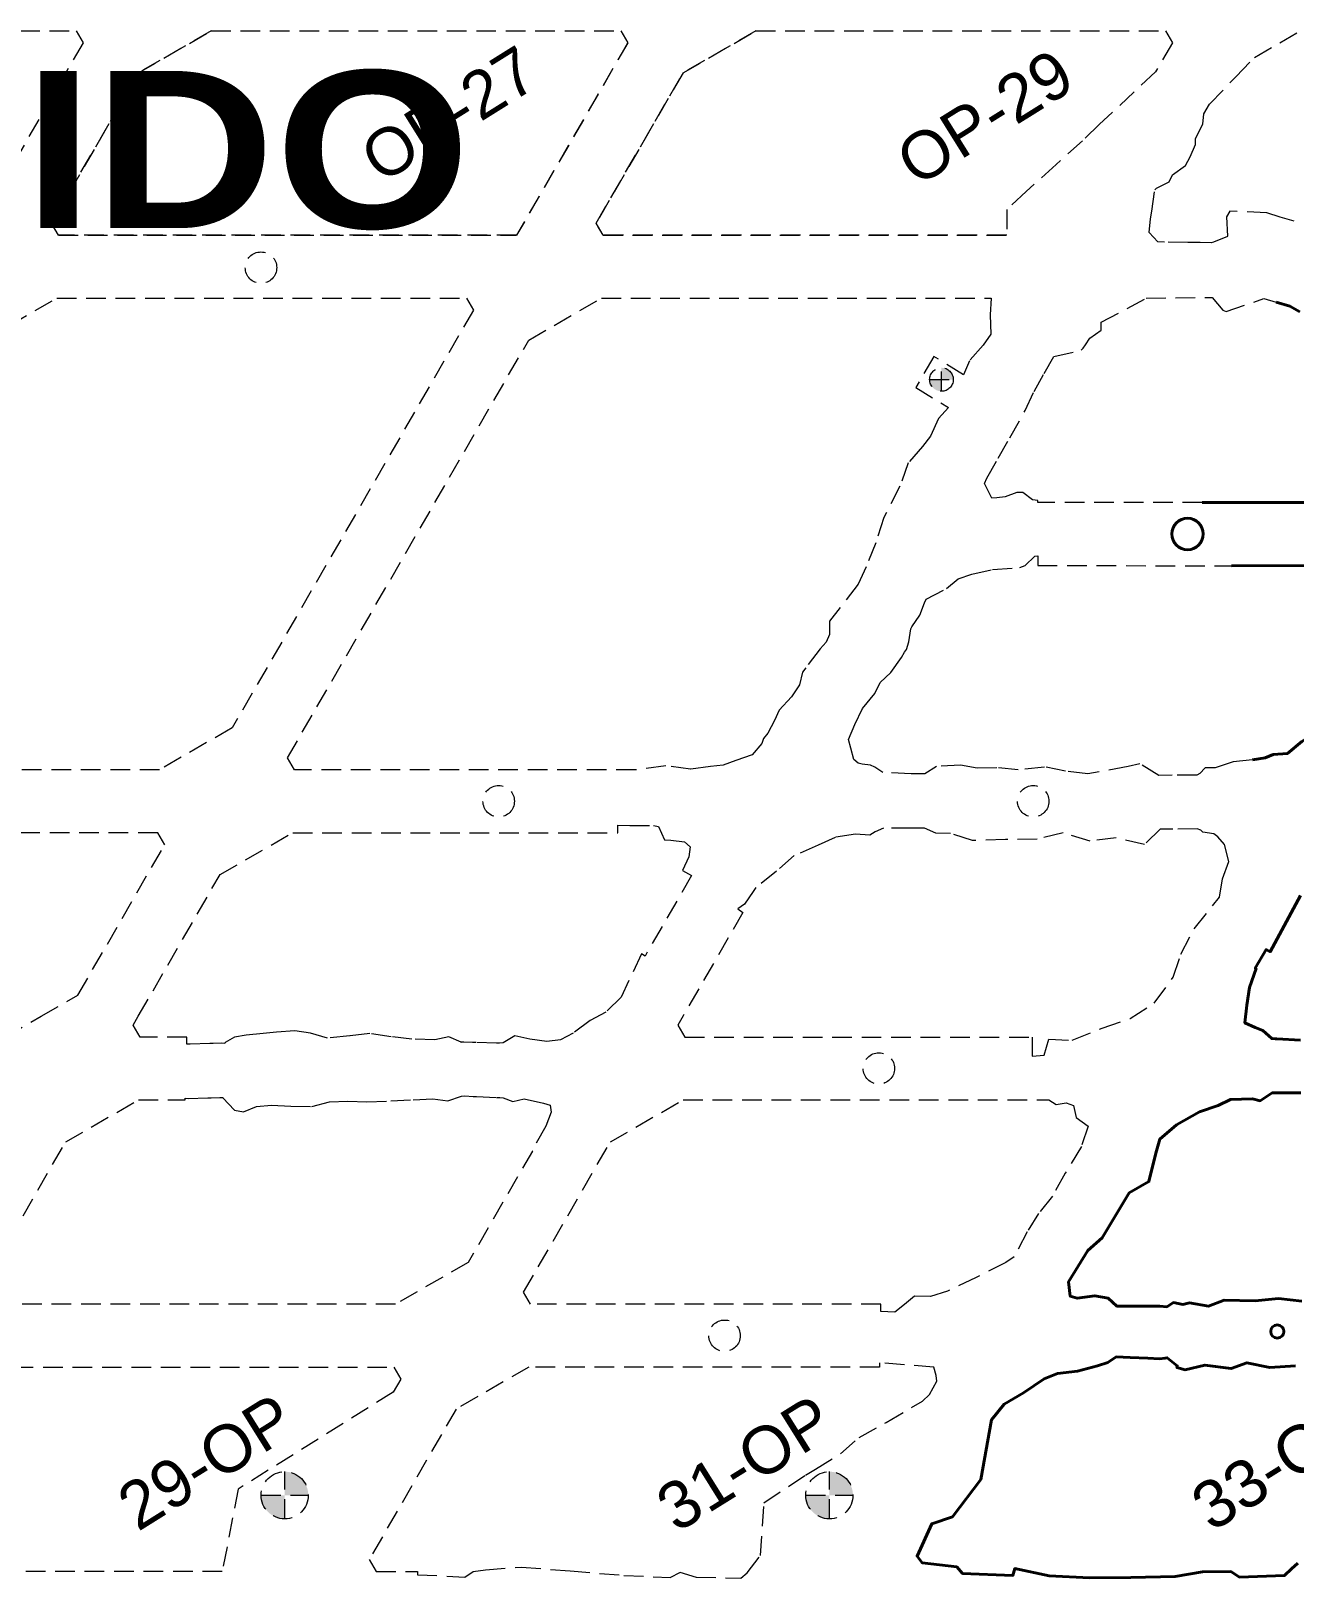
# Model space of a CAD drawing. Header units: millimetres. Extents: x -28 to 1943, y -5245 to 2752.
# Drawn here: x 1254 to 1334.3, y 188.3 to 286.7 of the extents above; entities that cross this region are included whole.
import ezdxf
from ezdxf.enums import TextEntityAlignment as Align

# ---------------------------------------------------------------- set-up
doc = ezdxf.new("R2010")
doc.units = ezdxf.units.MM
doc.linetypes.add('CONTINUA', pattern=[0])
doc.linetypes.add('RAYITAS', pattern=[0.375, 0.25, -0.125])
doc.styles.add('ARIAL BLACK', font='')
doc.styles.add('DG-T1-473 TO 560$0$Standard', font='arial.ttf')
doc.styles.get('ARIAL BLACK').set_extended_font_data('Arial Black')

msp = doc.modelspace()

# ---------------------------------------------------------------- hatches: boundary and pattern name
at = {"linetype": 'RAYITAS', "lineweight": 13, "ltscale": 5}
h = msp.add_hatch(color=251, dxfattribs=at)
h.paths.add_polyline_path([(1312.639, 264.574, 0.414214), (1311.889, 265.324), (1311.889, 264.574)])
h.paths.add_polyline_path([(1311.139, 264.574, 0.414214), (1311.889, 263.824), (1311.889, 264.574)])
h = msp.add_hatch(color=251, dxfattribs=at)
h.paths.add_polyline_path([(1271.619, 193.601, 0.414214), (1270.119, 195.101), (1270.119, 193.601)])
h.paths.add_polyline_path([(1270.119, 193.601), (1268.619, 193.601, 0.414214), (1270.119, 192.101)])
h = msp.add_hatch(color=251, dxfattribs=at)
h.paths.add_polyline_path([(1306.26, 193.601, 0.414214), (1304.76, 195.101), (1304.76, 193.601)])
h.paths.add_polyline_path([(1304.76, 193.601), (1303.26, 193.601, 0.414214), (1304.76, 192.101)])

# ---------------------------------------------------------------- linework, layer by layer
at = {"color": 7, "linetype": 'RAYITAS', "lineweight": 13, "ltscale": 5}
for p, q in [((1265.433, 286.748), (1260.812, 284.08)), ((1265.433, 286.748), (1260.812, 284.08)), ((1265.433, 286.748), (1291.493, 286.748)), ((1265.433, 286.748), (1291.493, 286.748)), ((1291.493, 286.748), (1291.934, 285.985)), ((1291.493, 286.748), (1291.934, 285.985)), ((1291.493, 286.748), (1291.934, 285.985)), ((1291.493, 286.748), (1291.934, 285.985)), ((1291.493, 286.748), (1291.934, 285.985)), ((1291.493, 286.748), (1291.934, 285.985)), ((1300.074, 286.748), (1295.453, 284.08)), ((1300.074, 286.748), (1295.453, 284.08)), ((1300.074, 286.748), (1295.453, 284.08)), ((1300.074, 286.748), (1295.453, 284.08)), ((1300.074, 286.748), (1326.134, 286.748)), ((1300.074, 286.748), (1326.134, 286.748)), ((1326.134, 286.748), (1326.575, 285.985)), ((1326.134, 286.748), (1326.575, 285.985)), ((1326.134, 286.748), (1326.575, 285.985)), ((1326.134, 286.748), (1326.575, 285.985)), ((1291.927, 285.973), (1284.869, 273.748)), ((1291.927, 285.973), (1284.869, 273.748)), ((1326.575, 285.985), (1325.512, 284.143)), ((1326.575, 285.985), (1325.512, 284.143)), ((1260.812, 284.08), (1255.287, 274.511)), ((1260.812, 284.08), (1255.287, 274.511)), ((1295.453, 284.08), (1289.928, 274.511)), ((1295.453, 284.08), (1289.928, 274.511)), ((1325.512, 284.143), (1321.917, 280.795)), ((1325.512, 284.143), (1321.917, 280.795)), ((1321.917, 280.795), (1320.862, 279.761)), ((1321.917, 280.795), (1320.862, 279.761)), ((1320.862, 279.761), (1319.176, 278.254)), ((1320.862, 279.761), (1319.176, 278.254)), ((1316.04, 275.389), (1316.04, 273.748)), ((1316.04, 275.389), (1316.04, 273.748)), ((1255.728, 273.748), (1284.869, 273.748)), ((1255.728, 273.748), (1284.869, 273.748)), ((1290.369, 273.748), (1316.04, 273.748)), ((1290.369, 273.748), (1316.04, 273.748)), ((1311.889, 263.824), (1311.889, 265.324)), ((1311.889, 263.824), (1311.889, 265.324)), ((1311.139, 264.574), (1312.639, 264.574)), ((1311.139, 264.574), (1312.639, 264.574)), ((1270.119, 192.101), (1270.119, 195.101)), ((1270.119, 192.101), (1270.119, 195.101)), ((1304.76, 192.101), (1304.76, 195.101)), ((1304.76, 192.101), (1304.76, 195.101)), ((1268.619, 193.601), (1271.619, 193.601)), ((1268.619, 193.601), (1271.619, 193.601)), ((1303.26, 193.601), (1306.26, 193.601)), ((1303.26, 193.601), (1306.26, 193.601))]:
    msp.add_line(p, q, dxfattribs=at)
at = {"color": 7, "linetype": 'RAYITAS', "lineweight": 13}
for p, q in [((1255.728, 273.748), (1255.287, 274.511)), ((1255.728, 273.748), (1255.287, 274.511)), ((1255.728, 273.748), (1255.287, 274.511)), ((1255.728, 273.748), (1255.287, 274.511)), ((1290.369, 273.748), (1289.928, 274.511)), ((1290.369, 273.748), (1289.928, 274.511)), ((1290.369, 273.748), (1289.928, 274.511)), ((1290.369, 273.748), (1289.928, 274.511))]:
    msp.add_line(p, q, dxfattribs=at)
at = {"color": 251, "linetype": 'RAYITAS', "lineweight": 13, "ltscale": 5}
for points in [[(1257.293, 285.985), (1250.228, 273.748), (1221.087, 273.748), (1220.646, 274.511), (1226.171, 284.08), (1230.792, 286.748), (1256.852, 286.748)], [(1257.293, 285.985), (1250.228, 273.748), (1221.087, 273.748), (1220.646, 274.511), (1226.171, 284.08), (1230.792, 286.748), (1256.852, 286.748)], [(1265.433, 286.748), (1291.493, 286.748), (1291.934, 285.985), (1284.869, 273.748), (1255.728, 273.748), (1255.287, 274.511), (1260.812, 284.08)], [(1265.433, 286.748), (1291.493, 286.748), (1291.934, 285.985), (1284.869, 273.748), (1255.728, 273.748), (1255.287, 274.511), (1260.812, 284.08)], [(1294.355, 240.002), (1292.456, 239.748), (1270.739, 239.748), (1270.298, 240.511), (1285.638, 267.08), (1290.259, 269.748), (1315.041, 269.748), (1314.996, 268.69), (1315.025, 267.461), (1314.536, 266.764), (1313.674, 265.772), (1313.291, 264.878), (1311.402, 266.04), (1310.264, 264.07), (1312.333, 262.787), (1311.698, 262.099), (1311.196, 260.964), (1310.674, 260.306), (1309.775, 259.278), (1309.25, 257.783), (1308.224, 255.799), (1307.721, 254.191), (1307.097, 252.654), (1306.587, 251.56), (1304.775, 249.196), (1304.762, 248.354), (1304.561, 247.873), (1304.172, 247.436), (1303.257, 246.225), (1303.061, 245.952), (1302.856, 245.155), (1302.361, 244.38), (1301.559, 243.532), (1301.27, 242.886), (1300.849, 242.088), (1300.573, 241.74), (1300.46, 241.424), (1299.841, 240.694), (1298.822, 240.338), (1298.001, 240.042), (1297.197, 239.958), (1295.932, 239.791)], [(1294.355, 240.002), (1292.456, 239.748), (1270.739, 239.748), (1270.298, 240.511), (1285.638, 267.08), (1290.259, 269.748), (1315.041, 269.748), (1314.996, 268.69), (1315.025, 267.461), (1314.536, 266.764), (1313.674, 265.772), (1313.291, 264.878), (1311.402, 266.04), (1310.264, 264.07), (1312.333, 262.787), (1311.698, 262.099), (1311.196, 260.964), (1310.674, 260.306), (1309.775, 259.278), (1309.25, 257.783), (1308.224, 255.799), (1307.721, 254.191), (1307.097, 252.654), (1306.587, 251.56), (1304.775, 249.196), (1304.762, 248.354), (1304.561, 247.873), (1304.172, 247.436), (1303.257, 246.225), (1303.061, 245.952), (1302.856, 245.155), (1302.361, 244.38), (1301.559, 243.532), (1301.27, 242.886), (1300.849, 242.088), (1300.573, 241.74), (1300.46, 241.424), (1299.841, 240.694), (1298.822, 240.338), (1298.001, 240.042), (1297.197, 239.958), (1295.932, 239.791)], [(1260.808, 224.073), (1266.008, 233.08), (1266.008, 233.08), (1270.63, 235.748), (1291.314, 235.748), (1291.314, 236.218), (1292.07, 236.211), (1293.565, 236.206), (1293.886, 236.136), (1294.285, 235.301), (1294.676, 235.265), (1295.55, 235.175), (1295.897, 234.837), (1295.818, 234.212), (1295.423, 233.348), (1295.995, 233.018), (1295.995, 233.018), (1293.039, 227.9), (1292.807, 228.034), (1291.517, 225.292), (1290.533, 224.324), (1289.553, 223.793), (1288.457, 223), (1287.657, 222.577), (1286.798, 222.472), (1285.702, 222.613), (1284.753, 222.814), (1284.013, 222.379), (1283.783, 222.351), (1283.583, 222.35), (1282.265, 222.406), (1282.065, 222.403), (1281.52, 222.428), (1281.32, 222.425), (1281.337, 222.431), (1280.561, 222.766), (1279.664, 222.566), (1278.21, 222.609), (1276.883, 222.771), (1275.534, 222.973), (1274.253, 222.814), (1272.849, 222.68), (1271.753, 222.985), (1270.756, 223.145), (1269.597, 223.061), (1268.755, 222.963), (1267.664, 222.875), (1266.933, 222.737), (1266.33, 222.394), (1266.311, 222.345), (1266.112, 222.352), (1265.562, 222.331), (1265.363, 222.337), (1264.094, 222.293), (1263.894, 222.3), (1263.894, 222.748), (1260.924, 222.748), (1260.483, 223.511)], [(1260.808, 224.073), (1266.008, 233.08), (1266.008, 233.08), (1270.63, 235.748), (1291.314, 235.748), (1291.314, 236.218), (1292.07, 236.211), (1293.565, 236.206), (1293.886, 236.136), (1294.285, 235.301), (1294.676, 235.265), (1295.55, 235.175), (1295.897, 234.837), (1295.818, 234.212), (1295.423, 233.348), (1295.995, 233.018), (1295.995, 233.018), (1293.039, 227.9), (1292.807, 228.034), (1291.517, 225.292), (1290.533, 224.324), (1289.553, 223.793), (1288.457, 223), (1287.657, 222.577), (1286.798, 222.472), (1285.702, 222.613), (1284.753, 222.814), (1284.013, 222.379), (1283.783, 222.351), (1283.583, 222.35), (1282.265, 222.406), (1282.065, 222.403), (1281.52, 222.428), (1281.32, 222.425), (1281.337, 222.431), (1280.561, 222.766), (1279.664, 222.566), (1278.21, 222.609), (1276.883, 222.771), (1275.534, 222.973), (1274.253, 222.814), (1272.849, 222.68), (1271.753, 222.985), (1270.756, 223.145), (1269.597, 223.061), (1268.755, 222.963), (1267.664, 222.875), (1266.933, 222.737), (1266.33, 222.394), (1266.311, 222.345), (1266.112, 222.352), (1265.562, 222.331), (1265.363, 222.337), (1264.094, 222.293), (1263.894, 222.3), (1263.894, 222.748), (1260.924, 222.748), (1260.483, 223.511)], [(1254.635, 224.071), (1256.965, 225.416), (1256.965, 225.416), (1262.489, 234.985), (1262.048, 235.748), (1235.989, 235.748), (1231.367, 233.08), (1231.367, 233.08), (1226.177, 224.092), (1225.842, 223.511), (1226.283, 222.748), (1252.343, 222.748)], [(1254.635, 224.071), (1256.965, 225.416), (1256.965, 225.416), (1262.489, 234.985), (1262.048, 235.748), (1235.989, 235.748), (1231.367, 233.08), (1231.367, 233.08), (1226.177, 224.092), (1225.842, 223.511), (1226.283, 222.748), (1252.343, 222.748)], [(1330.164, 233.923), (1329.882, 235), (1329.472, 235.492), (1329.207, 235.673), (1328.505, 235.771), (1328.39, 235.905), (1328.163, 235.983), (1326.614, 235.968), (1325.791, 235.974), (1324.808, 235.006), (1323.002, 235.412), (1321.35, 235.211), (1319.626, 235.733), (1317.982, 235.335), (1315.955, 235.315), (1313.873, 235.241), (1312.471, 235.703), (1311.533, 235.709), (1310.805, 236.038), (1309.966, 236.034), (1308.207, 236.033), (1307.667, 235.801), (1307.324, 235.583), (1306.415, 235.655), (1305.136, 235.449), (1304.041, 234.954), (1302.528, 234.292), (1301.399, 233.293), (1300.079, 232.255), (1299.908, 232), (1299.373, 231.201), (1298.942, 230.894), (1299.262, 230.678), (1295.464, 224.099), (1295.124, 223.511), (1295.565, 222.748), (1317.658, 222.748), (1317.658, 221.521), (1318.414, 221.602), (1318.72, 222.623), (1320.206, 222.54), (1322.102, 223.315), (1323.9, 223.93), (1325.421, 224.895), (1326.629, 226.554), (1327.117, 228.009), (1327.956, 229.637), (1329.576, 231.642), (1329.768, 232.818)], [(1330.164, 233.923), (1329.882, 235), (1329.472, 235.492), (1329.207, 235.673), (1328.505, 235.771), (1328.39, 235.905), (1328.163, 235.983), (1326.614, 235.968), (1325.791, 235.974), (1324.808, 235.006), (1323.002, 235.412), (1321.35, 235.211), (1319.626, 235.733), (1317.982, 235.335), (1315.955, 235.315), (1313.873, 235.241), (1312.471, 235.703), (1311.533, 235.709), (1310.805, 236.038), (1309.966, 236.034), (1308.207, 236.033), (1307.667, 235.801), (1307.324, 235.583), (1306.415, 235.655), (1305.136, 235.449), (1304.041, 234.954), (1302.528, 234.292), (1301.399, 233.293), (1300.079, 232.255), (1299.908, 232), (1299.373, 231.201), (1298.942, 230.894), (1299.262, 230.678), (1295.464, 224.099), (1295.124, 223.511), (1295.565, 222.748), (1317.658, 222.748), (1317.658, 221.521), (1318.414, 221.602), (1318.72, 222.623), (1320.206, 222.54), (1322.102, 223.315), (1323.9, 223.93), (1325.421, 224.895), (1326.629, 226.554), (1327.117, 228.009), (1327.956, 229.637), (1329.576, 231.642), (1329.768, 232.818)], [(1319.824, 218.559), (1320.283, 218.384), (1320.457, 217.621), (1321.218, 217.085), (1320.787, 215.777), (1319.763, 214.086), (1318.944, 212.624), (1318.071, 211.521), (1317.331, 210.363), (1316.52, 208.767), (1315.992, 208.411), (1314.094, 207.45), (1312.264, 206.586), (1311.202, 206.253), (1310.171, 206.268), (1309.549, 205.737), (1308.926, 205.246), (1308.041, 205.291), (1308.041, 205.748), (1285.75, 205.748), (1285.309, 206.511), (1290.834, 216.08), (1290.834, 216.08), (1295.456, 218.748), (1318.726, 218.748), (1319.185, 218.454)], [(1319.824, 218.559), (1320.283, 218.384), (1320.457, 217.621), (1321.218, 217.085), (1320.787, 215.777), (1319.763, 214.086), (1318.944, 212.624), (1318.071, 211.521), (1317.331, 210.363), (1316.52, 208.767), (1315.992, 208.411), (1314.094, 207.45), (1312.264, 206.586), (1311.202, 206.253), (1310.171, 206.268), (1309.549, 205.737), (1308.926, 205.246), (1308.041, 205.291), (1308.041, 205.748), (1285.75, 205.748), (1285.309, 206.511), (1290.834, 216.08), (1290.834, 216.08), (1295.456, 218.748), (1318.726, 218.748), (1319.185, 218.454)]]:
    msp.add_lwpolyline(points, close=True, dxfattribs=at)
for points in [[(1319.176, 278.254), (1317.28, 276.532), (1316.04, 275.389), (1316.04, 273.748), (1290.369, 273.748), (1289.928, 274.511), (1295.453, 284.08), (1300.074, 286.748), (1326.134, 286.748), (1326.575, 285.985)], [(1319.176, 278.254), (1317.28, 276.532), (1316.04, 275.389), (1316.04, 273.748), (1290.369, 273.748), (1289.928, 274.511), (1295.453, 284.08), (1300.074, 286.748), (1326.134, 286.748), (1326.575, 285.985)], [(1334.328, 274.646), (1333.433, 274.912), (1332.573, 275.167), (1330.225, 275.292), (1330.008, 274.932), (1330.073, 273.663), (1329.192, 273.31), (1329.053, 273.27), (1328.337, 273.284), (1327.564, 273.295), (1326.079, 273.313), (1325.657, 273.334), (1325.101, 273.918), (1325.192, 274.793), (1325.273, 275.277), (1325.454, 276.645), (1325.556, 276.746), (1326.371, 277.141), (1326.581, 277.591), (1327.42, 278.185), (1327.706, 278.74), (1328.054, 279.524), (1328.048, 279.905), (1328.503, 280.814), (1328.576, 281.474), (1328.929, 282.091), (1330.635, 283.859), (1331.793, 285.061), (1334.715, 286.748)], [(1334.328, 274.646), (1333.433, 274.912), (1332.573, 275.167), (1330.225, 275.292), (1330.008, 274.932), (1330.073, 273.663), (1329.192, 273.31), (1329.053, 273.27), (1328.337, 273.284), (1327.564, 273.295), (1326.079, 273.313), (1325.657, 273.334), (1325.101, 273.918), (1325.192, 274.793), (1325.273, 275.277), (1325.454, 276.645), (1325.556, 276.746), (1326.371, 277.141), (1326.581, 277.591), (1327.42, 278.185), (1327.706, 278.74), (1328.054, 279.524), (1328.048, 279.905), (1328.503, 280.814), (1328.576, 281.474), (1328.929, 282.091), (1330.635, 283.859), (1331.793, 285.061), (1334.715, 286.748)], [(1250.997, 267.08), (1255.618, 269.748), (1281.678, 269.748), (1282.119, 268.985), (1266.78, 242.416), (1262.158, 239.748), (1236.098, 239.748), (1235.657, 240.511), (1238.379, 245.226), (1238.452, 246.202), (1238.85, 246.758), (1239.592, 247.583), (1240.146, 249.025), (1240.782, 250.073), (1241.512, 250.35), (1241.617, 250.763), (1242.193, 251.522), (1242.757, 252.514), (1243.117, 253.554), (1242.646, 253.79), (1243.497, 255.185), (1243.971, 254.911), (1250.997, 267.08)], [(1250.997, 267.08), (1255.618, 269.748), (1281.678, 269.748), (1282.119, 268.985), (1266.78, 242.416), (1262.158, 239.748), (1236.098, 239.748), (1235.657, 240.511), (1238.379, 245.226), (1238.452, 246.202), (1238.85, 246.758), (1239.592, 247.583), (1240.146, 249.025), (1240.782, 250.073), (1241.512, 250.35), (1241.617, 250.763), (1242.193, 251.522), (1242.757, 252.514), (1243.117, 253.554), (1242.646, 253.79), (1243.497, 255.185), (1243.971, 254.911), (1250.997, 267.08)], [(1328.48, 256.748), (1318.009, 256.748), (1318.009, 256.877), (1317.677, 256.93), (1317.062, 257.383), (1316.677, 257.397), (1315.951, 257.117), (1315.409, 257.046), (1315.102, 257.018), (1314.63, 257.957), (1314.781, 258.294), (1315.492, 259.571), (1316.233, 260.865), (1317.222, 262.609), (1317.778, 263.805), (1318.418, 264.962), (1319.045, 266.046), (1320.772, 266.44), (1320.897, 266.57), (1321.059, 266.788), (1321.329, 267.215), (1322.054, 267.712), (1322.042, 268.213), (1324.9, 269.748), (1329.112, 269.798), (1329.779, 268.979), (1329.991, 268.894), (1332.402, 269.721), (1333.17, 269.494)], [(1328.48, 256.748), (1318.009, 256.748), (1318.009, 256.877), (1317.677, 256.93), (1317.062, 257.383), (1316.677, 257.397), (1315.951, 257.117), (1315.409, 257.046), (1315.102, 257.018), (1314.63, 257.957), (1314.781, 258.294), (1315.492, 259.571), (1316.233, 260.865), (1317.222, 262.609), (1317.778, 263.805), (1318.418, 264.962), (1319.045, 266.046), (1320.772, 266.44), (1320.897, 266.57), (1321.059, 266.788), (1321.329, 267.215), (1322.054, 267.712), (1322.042, 268.213), (1324.9, 269.748), (1329.112, 269.798), (1329.779, 268.979), (1329.991, 268.894), (1332.402, 269.721), (1333.17, 269.494)], [(1331.671, 240.387), (1330.447, 240.248), (1329.297, 239.87), (1328.651, 239.877), (1328.321, 239.502), (1328.13, 239.41), (1326.562, 239.403), (1325.725, 239.392), (1324.507, 240.127), (1323.764, 239.963), (1321.194, 239.481), (1319.768, 239.669), (1318.445, 239.925), (1316.76, 239.749), (1315.404, 239.882), (1314.15, 239.858), (1313.109, 240.048), (1311.567, 239.959), (1310.831, 239.495), (1309.969, 239.497), (1308.169, 239.566), (1307.65, 239.923), (1307.368, 240.033), (1306.842, 240.106), (1306.6, 240.169), (1306.308, 240.396), (1306.12, 241.122), (1305.97, 241.685), (1306.383, 242.625), (1306.872, 243.638), (1307.652, 244.598), (1307.986, 245.298), (1308.675, 245.939), (1309.348, 246.889), (1309.533, 247.24), (1309.656, 247.404), (1309.81, 247.893), (1309.934, 248.712), (1310.009, 248.844), (1310.518, 249.594), (1310.818, 250.374), (1310.909, 250.604), (1312.219, 251.289), (1312.945, 251.905), (1313.82, 252.195), (1315.145, 252.483), (1316.871, 252.612), (1317.219, 252.738), (1317.833, 253.341), (1318.009, 253.35), (1318.009, 252.748), (1330.332, 252.721)], [(1331.671, 240.387), (1330.447, 240.248), (1329.297, 239.87), (1328.651, 239.877), (1328.321, 239.502), (1328.13, 239.41), (1326.562, 239.403), (1325.725, 239.392), (1324.507, 240.127), (1323.764, 239.963), (1321.194, 239.481), (1319.768, 239.669), (1318.445, 239.925), (1316.76, 239.749), (1315.404, 239.882), (1314.15, 239.858), (1313.109, 240.048), (1311.567, 239.959), (1310.831, 239.495), (1309.969, 239.497), (1308.169, 239.566), (1307.65, 239.923), (1307.368, 240.033), (1306.842, 240.106), (1306.6, 240.169), (1306.308, 240.396), (1306.12, 241.122), (1305.97, 241.685), (1306.383, 242.625), (1306.872, 243.638), (1307.652, 244.598), (1307.986, 245.298), (1308.675, 245.939), (1309.348, 246.889), (1309.533, 247.24), (1309.656, 247.404), (1309.81, 247.893), (1309.934, 248.712), (1310.009, 248.844), (1310.518, 249.594), (1310.818, 250.374), (1310.909, 250.604), (1312.219, 251.289), (1312.945, 251.905), (1313.82, 252.195), (1315.145, 252.483), (1316.871, 252.612), (1317.219, 252.738), (1317.833, 253.341), (1318.009, 253.35), (1318.009, 252.748), (1330.332, 252.721)], [(1250.668, 206.511), (1256.193, 216.08), (1260.815, 218.748), (1263.787, 218.748), (1263.787, 218.854), (1263.987, 218.847), (1265.248, 218.88), (1265.448, 218.874), (1265.985, 218.901), (1266.185, 218.894), (1266.176, 218.881), (1266.92, 218.096), (1267.496, 217.982), (1268.33, 218.338), (1269.281, 218.415), (1270.517, 218.349), (1271.835, 218.339), (1272.967, 218.63), (1274.128, 218.679), (1275.344, 218.622), (1276.874, 218.683), (1278.289, 218.762), (1279.543, 218.812), (1280.496, 218.697), (1281.361, 218.995), (1281.369, 218.996), (1281.569, 218.999), (1282.116, 218.971), (1282.316, 218.974), (1283.61, 218.906), (1283.809, 218.908), (1284.006, 218.884), (1284.63, 218.645), (1285.353, 218.812), (1286.583, 218.534), (1287.012, 218.404), (1287.057, 217.968), (1286.73, 217.084), (1285.833, 215.509), (1285.872, 215.486), (1281.791, 208.416), (1277.169, 205.748), (1251.109, 205.748)], [(1250.668, 206.511), (1256.193, 216.08), (1260.815, 218.748), (1263.787, 218.748), (1263.787, 218.854), (1263.987, 218.847), (1265.248, 218.88), (1265.448, 218.874), (1265.985, 218.901), (1266.185, 218.894), (1266.176, 218.881), (1266.92, 218.096), (1267.496, 217.982), (1268.33, 218.338), (1269.281, 218.415), (1270.517, 218.349), (1271.835, 218.339), (1272.967, 218.63), (1274.128, 218.679), (1275.344, 218.622), (1276.874, 218.683), (1278.289, 218.762), (1279.543, 218.812), (1280.496, 218.697), (1281.361, 218.995), (1281.369, 218.996), (1281.569, 218.999), (1282.116, 218.971), (1282.316, 218.974), (1283.61, 218.906), (1283.809, 218.908), (1284.006, 218.884), (1284.63, 218.645), (1285.353, 218.812), (1286.583, 218.534), (1287.012, 218.404), (1287.057, 217.968), (1286.73, 217.084), (1285.833, 215.509), (1285.872, 215.486), (1281.791, 208.416), (1277.169, 205.748), (1251.109, 205.748)], [(1295.259, 188.71), (1296.281, 188.396), (1299.132, 188.332), (1299.528, 188.668), (1300.37, 189.758), (1300.601, 193.109), (1303.237, 194.887), (1303.88, 195.25), (1305.472, 196.24), (1306.657, 197.28), (1308.368, 198.232), (1310.676, 199.584), (1311.131, 200.007), (1311.604, 200.865), (1311.554, 201.225), (1311.405, 201.748), (1307.95, 202.03), (1307.95, 201.748), (1285.641, 201.748), (1281.019, 199.08), (1275.494, 189.511), (1275.935, 188.748), (1278.556, 188.748), (1278.556, 188.546), (1281.576, 188.398), (1282.103, 188.757), (1282.898, 188.851), (1285.164, 189.034), (1288.275, 188.788), (1291.689, 188.504), (1294.629, 188.361), (1295.296, 188.717)], [(1295.259, 188.71), (1296.281, 188.396), (1299.132, 188.332), (1299.528, 188.668), (1300.37, 189.758), (1300.601, 193.109), (1303.237, 194.887), (1303.88, 195.25), (1305.472, 196.24), (1306.657, 197.28), (1308.368, 198.232), (1310.676, 199.584), (1311.131, 200.007), (1311.604, 200.865), (1311.554, 201.225), (1311.405, 201.748), (1307.95, 202.03), (1307.95, 201.748), (1285.641, 201.748), (1281.019, 199.08), (1275.494, 189.511), (1275.935, 188.748), (1278.556, 188.748), (1278.556, 188.546), (1281.576, 188.398), (1282.103, 188.757), (1282.898, 188.851), (1285.164, 189.034), (1288.275, 188.788), (1291.689, 188.504), (1294.629, 188.361), (1295.296, 188.717)], [(1277.5, 200.985), (1277.02, 200.154), (1267.166, 193.996), (1266.146, 188.748), (1241.294, 188.748), (1240.853, 189.511), (1246.378, 199.08), (1251, 201.748), (1277.059, 201.748), (1277.5, 200.985)], [(1277.5, 200.985), (1277.02, 200.154), (1267.166, 193.996), (1266.146, 188.748), (1241.294, 188.748), (1240.853, 189.511), (1246.378, 199.08), (1251, 201.748), (1277.059, 201.748), (1277.5, 200.985)]]:
    msp.add_lwpolyline(points, dxfattribs=at)
at = {"lineweight": 40}
for points in [[(1333.17, 269.494), (1334.041, 269.236), (1334.689, 268.889)], [(1333.17, 269.494), (1334.041, 269.236), (1334.689, 268.889)], [(1336.413, 256.748), (1328.48, 256.748)], [(1336.413, 256.748), (1328.48, 256.748)], [(1330.332, 252.721), (1336.315, 252.748), (1336.315, 252.67), (1337.818, 252.682), (1338.199, 252.628), (1339.508, 251.541), (1339.907, 251.169), (1340.318, 250.832), (1340.569, 250.327), (1340.45, 249.975), (1339.112, 247.361), (1337.863, 245.289), (1336.761, 244.002), (1336.091, 242.886), (1335.714, 242.102), (1334.82, 241.541), (1333.891, 240.784), (1332.983, 240.711), (1332.481, 240.519), (1331.671, 240.387)], [(1330.332, 252.721), (1336.315, 252.748), (1336.315, 252.67), (1337.818, 252.682), (1338.199, 252.628), (1339.508, 251.541), (1339.907, 251.169), (1340.318, 250.832), (1340.569, 250.327), (1340.45, 249.975), (1339.112, 247.361), (1337.863, 245.289), (1336.761, 244.002), (1336.091, 242.886), (1335.714, 242.102), (1334.82, 241.541), (1333.891, 240.784), (1332.983, 240.711), (1332.481, 240.519), (1331.671, 240.387)], [(1334.723, 222.554), (1333.217, 222.637), (1333.107, 222.642), (1332.891, 222.653), (1332.322, 223.156), (1331.848, 223.355), (1331.19, 223.642), (1331.303, 224.773), (1331.483, 225.894), (1331.895, 227.099), (1331.851, 227.124), (1332.539, 228.315), (1332.79, 228.17), (1333.836, 230.091), (1334.726, 231.756)], [(1334.723, 222.554), (1333.217, 222.637), (1333.107, 222.642), (1332.891, 222.653), (1332.322, 223.156), (1331.848, 223.355), (1331.19, 223.642), (1331.303, 224.773), (1331.483, 225.894), (1331.895, 227.099), (1331.851, 227.124), (1332.539, 228.315), (1332.79, 228.17), (1333.836, 230.091), (1334.726, 231.756)], [(1334.802, 205.943), (1333.322, 206.109), (1331.834, 205.97), (1329.862, 206.002), (1328.874, 205.631), (1327.66, 205.84), (1327.248, 205.738), (1326.654, 205.856), (1326.221, 205.593), (1325.781, 205.62), (1325.027, 205.636), (1324.048, 205.622), (1323.034, 205.631), (1322.49, 206.137), (1321.636, 206.29), (1320.524, 206.13), (1320.079, 206.262), (1319.971, 207.176), (1321.209, 209.173), (1322.1, 209.981), (1323.831, 212.83), (1325.084, 213.55), (1325.515, 215.352), (1325.774, 216.242), (1326.83, 217.154), (1328.308, 217.985), (1329.486, 218.396), (1330.278, 218.777), (1331.677, 218.824), (1332.166, 218.693), (1332.93, 219.195), (1333.135, 219.201), (1333.251, 219.204), (1334.755, 219.19)], [(1334.802, 205.943), (1333.322, 206.109), (1331.834, 205.97), (1329.862, 206.002), (1328.874, 205.631), (1327.66, 205.84), (1327.248, 205.738), (1326.654, 205.856), (1326.221, 205.593), (1325.781, 205.62), (1325.027, 205.636), (1324.048, 205.622), (1323.034, 205.631), (1322.49, 206.137), (1321.636, 206.29), (1320.524, 206.13), (1320.079, 206.262), (1319.971, 207.176), (1321.209, 209.173), (1322.1, 209.981), (1323.831, 212.83), (1325.084, 213.55), (1325.515, 215.352), (1325.774, 216.242), (1326.83, 217.154), (1328.308, 217.985), (1329.486, 218.396), (1330.278, 218.777), (1331.677, 218.824), (1332.166, 218.693), (1332.93, 219.195), (1333.135, 219.201), (1333.251, 219.204), (1334.755, 219.19)], [(1334.559, 189.274), (1334.149, 188.922), (1333.705, 188.486), (1330.847, 188.393), (1330.295, 188.743), (1328.492, 188.719), (1326.755, 188.434), (1323.936, 188.375), (1321.309, 188.352), (1318.743, 188.474), (1316.551, 188.939), (1316.437, 188.504), (1313.238, 188.627), (1312.858, 189.044), (1310.654, 189.308), (1310.335, 189.731), (1311.272, 191.789), (1312.589, 192.223), (1314.386, 194.592), (1315.081, 198.4), (1315.881, 199.402), (1317.112, 200.124), (1318.419, 200.996), (1319.277, 201.336), (1320.543, 201.494), (1321.818, 201.832), (1322.47, 202.048), (1322.995, 202.398), (1323.892, 202.364), (1325.017, 202.31), (1325.757, 202.288), (1326.114, 202.328), (1326.244, 202.348), (1326.891, 201.833), (1326.862, 201.717), (1327.39, 201.586), (1328.647, 201.881), (1330.306, 201.656), (1331.32, 202.024), (1332.771, 201.73), (1334.402, 201.839)], [(1334.559, 189.274), (1334.149, 188.922), (1333.705, 188.486), (1330.847, 188.393), (1330.295, 188.743), (1328.492, 188.719), (1326.755, 188.434), (1323.936, 188.375), (1321.309, 188.352), (1318.743, 188.474), (1316.551, 188.939), (1316.437, 188.504), (1313.238, 188.627), (1312.858, 189.044), (1310.654, 189.308), (1310.335, 189.731), (1311.272, 191.789), (1312.589, 192.223), (1314.386, 194.592), (1315.081, 198.4), (1315.881, 199.402), (1317.112, 200.124), (1318.419, 200.996), (1319.277, 201.336), (1320.543, 201.494), (1321.818, 201.832), (1322.47, 202.048), (1322.995, 202.398), (1323.892, 202.364), (1325.017, 202.31), (1325.757, 202.288), (1326.114, 202.328), (1326.244, 202.348), (1326.891, 201.833), (1326.862, 201.717), (1327.39, 201.586), (1328.647, 201.881), (1330.306, 201.656), (1331.32, 202.024), (1332.771, 201.73), (1334.402, 201.839)]]:
    msp.add_lwpolyline(points, dxfattribs=at)
at = {"color": 251, "linetype": 'RAYITAS', "lineweight": 13, "ltscale": 5}
for centre, radius in [((1268.611, 271.69), 1), ((1268.611, 271.69), 1), ((1311.889, 264.574), 0.75), ((1283.729, 237.748), 1), ((1317.723, 237.748), 1), ((1307.908, 220.748), 1), ((1298.093, 203.748), 1), ((1270.119, 193.601), 1.5), ((1270.119, 193.601), 1.5), ((1304.76, 193.601), 1.5), ((1304.76, 193.601), 1.5)]:
    msp.add_circle(centre, radius, dxfattribs=at)
at = {"lineweight": 40}
for centre, radius in [((1327.538, 254.748), 1), ((1333.248, 204.014), 0.42)]:
    msp.add_circle(centre, radius, dxfattribs=at)

# ---------------------------------------------------------------- texts
at = {"color": 251, "linetype": 'Continuous', "style": 'DG-T1-473 TO 560$0$Standard'}
for s, p in [('OP-27', (1276.237, 276.985)), ('OP-29', (1310.304, 276.776))]:
    msp.add_text(s, height=3, rotation=32, dxfattribs=at).set_placement(p)
at = {"color": 251, "linetype": 'CONTINUA', "style": 'ARIAL BLACK'}
msp.add_text('SECTOR HUNDIDO', height=10, dxfattribs=at).set_placement((1209.103, 279.207), align=Align.MIDDLE_CENTER)
at = {"linetype": 'Continuous', "style": 'DG-T1-473 TO 560$0$Standard'}
for s, p in [('29-OP', (1260.775, 191.249)), ('33-OP', (1329.069, 191.225)), ('31-OP', (1295.044, 191.166))]:
    msp.add_text(s, height=3, rotation=32, dxfattribs=at).set_placement(p)

doc.saveas('drawing.dxf')
